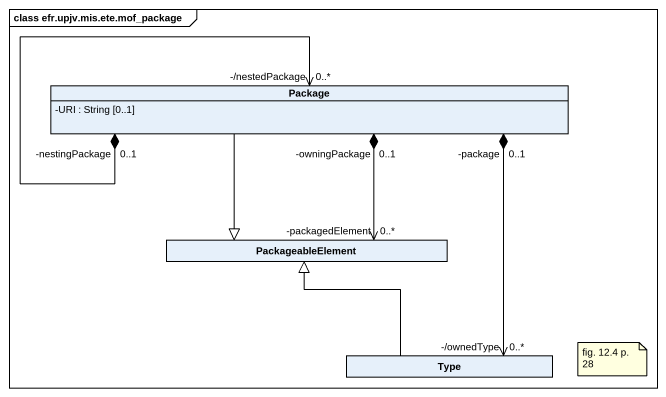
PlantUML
@startuml
mainframe class efr.upjv.mis.ete.mof_package
hide circle
hide empty members
skinparam classAttributeIconSize 0
class "Package" as Package_ {
  -URI : String [0..1]
}
class PackageableElement
class Type
Package_ "-nestingPackage\n0..1" *--> "-/nestedPackage\n0..*" Package_
Package_ --|> PackageableElement
Package_ "0..1\n-owningPackage" *--> "-packagedElement\n0..*" PackageableElement
Package_ "0..1\n-package" *--> "-/ownedType\n0..*" Type
Type -up-|> PackageableElement
note as N1
  fig. 12.4 p. 28
end note
@enduml
